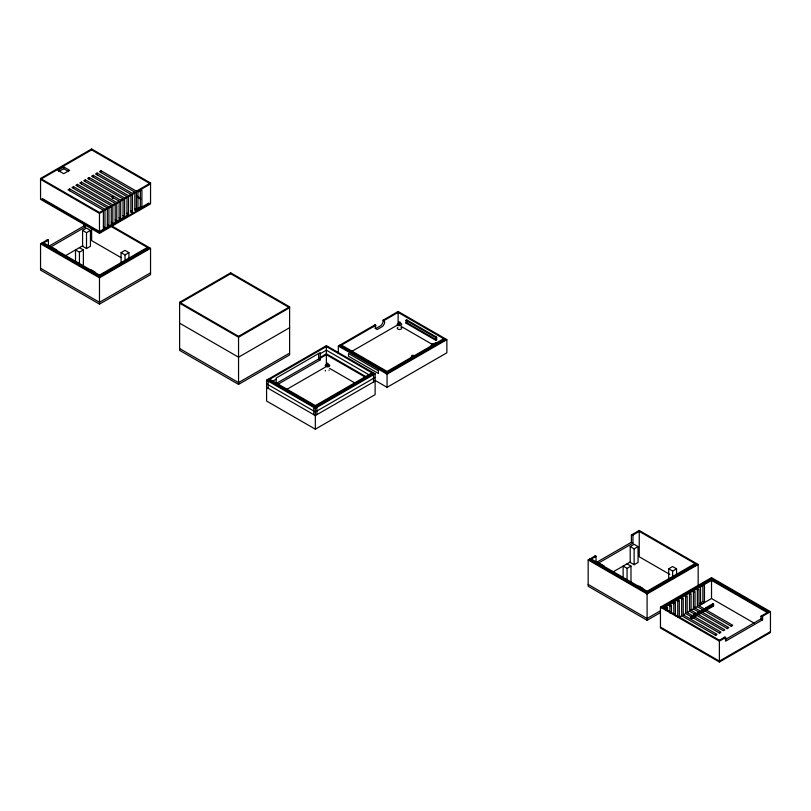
<?xml version="1.0" encoding="UTF-8"?>
<svg xmlns="http://www.w3.org/2000/svg" width="811" height="811" viewBox="0 0 811 811"><rect width="100%" height="100%" fill="white"/><g stroke="black" fill="none" stroke-linecap="round" stroke-linejoin="round"><path stroke-width="1.22" d="M445.29 339.627L387.07 373.242L339.9 346.013L339.9 345.101L387.07 372.33L445.29 338.724L445.29 339.627L398.12 312.397L383.836 320.639L383.522 319.919L384.302 320.365L384.637 322.393A1.663 0.963 -60 0 1 384.556 322.94A5.657 3.264 -60 0 1 384.353 323.599A1.663 0.963 -60 0 1 384.181 323.984L383.41 325.343A1.663 0.963 -60 0 1 383.035 325.88A5.464 3.153 -60 0 1 382.549 326.387A1.663 0.963 -60 0 1 382.224 326.62L377.835 329.154A1.663 0.963 -60 0 1 377.358 329.317A5.464 3.153 -60 0 1 376.892 329.337A1.663 0.963 -60 0 1 376.649 329.256L375.878 328.769A1.663 0.963 -60 0 1 375.635 328.475A5.657 3.264 -60 0 1 375.463 328.029A1.663 0.963 -60 0 1 375.422 327.715L375.757 325.312L374.966 324.856L374.652 325.941L373.871 325.485L373.851 326.803M436.247 343.499C435.558 341.593 433.307 344.401 435.902 343.783M40.55 178.471L91.623 148.981L150.542 183.002L150.542 203.865L99.479 233.355L40.55 199.334L40.55 178.471L99.479 212.492L103.402 210.221L103.402 228.601L104.974 227.698L104.974 209.309L69.624 188.902L68.053 189.804L103.402 210.221M136.4 192.075L150.542 183.915L91.623 149.893L40.55 179.373L99.479 213.394L103.402 211.124M63.724 166.904L57.834 170.3L63.724 173.706L69.624 170.3L63.724 166.904L63.724 168.718L68.641 171.547M58.818 171.547L63.724 168.718M73.548 186.631L71.976 187.544L107.336 207.951L107.336 226.34L108.907 225.428L108.907 207.048L73.548 186.631L73.548 188.446M77.481 184.361L75.91 185.273L111.259 205.68L111.259 224.069L112.83 223.167L112.83 204.777L77.481 184.361L77.481 186.175M81.404 182.1L79.833 183.002L115.192 203.419L115.192 221.798L116.764 220.896L116.764 202.507L81.404 182.1L81.404 183.915M85.337 179.829L83.766 180.731L119.116 201.148L119.116 219.538L120.687 218.625L120.687 200.236L85.337 179.829L85.337 181.644M89.261 177.558L87.689 178.471L123.049 198.877L123.049 217.267L124.62 216.355L124.62 197.975L89.261 177.558L89.261 179.373M93.194 175.288L91.623 176.2L126.972 196.617L126.972 214.996L128.543 214.094L128.543 195.704L93.194 175.288L93.194 177.102M97.117 173.027L95.546 173.929L130.906 194.346L130.906 212.725L132.477 211.823L132.477 193.434L97.117 173.027L97.117 174.841M101.051 170.756L99.479 171.658L134.829 192.075L134.829 210.465L136.4 209.552L136.4 191.173L101.051 170.756L101.051 172.571M111.259 225.64L150.542 248.328L150.542 274.635L99.479 304.115L40.55 270.093L40.55 243.787L47.626 239.701L48.407 240.157L48.407 245.997M42.121 243.787L99.479 276.906L148.971 248.328L148.971 247.416L99.479 275.993L42.121 242.884L42.121 243.787L48.407 240.157M104.974 209.309L107.336 207.951M108.907 207.048L111.259 205.68M112.83 204.777L115.192 203.419M116.764 202.507L119.116 201.148M120.687 200.236L123.049 198.877M124.62 197.975L126.972 196.617M128.543 195.704L130.906 194.346M132.477 193.434L134.829 192.075M136.4 191.173L150.542 183.002M104.974 210.221L107.336 208.863M108.907 207.951L111.259 206.592M112.83 205.68L115.192 204.321M116.764 203.419L119.116 202.051M120.687 201.148L123.049 199.79M124.62 198.877L126.972 197.519M128.543 196.617L130.906 195.248M132.477 194.346L134.829 192.988M49.005 246.159L83.766 226.097L85.337 227.009L85.337 224.667M50.576 247.071L85.337 227.009M82.58 230.405L86.513 228.134L90.437 230.405L90.437 246.28L86.513 248.551L82.58 246.28L82.58 230.405L86.513 232.676L90.437 230.405M137.383 208.609L140.972 206.673M141.905 207.819L137.971 210.079L137.971 192.217L141.905 189.946L141.905 207.819L140.333 206.906L140.333 190.23M65.478 255.708L82.904 245.642M75.514 262.125L75.514 249.91L79.437 252.18L83.371 249.91L83.371 265.785M121.082 263.626L121.082 252.637L125.016 250.366L128.939 252.637L128.939 258.739M121.082 252.637L125.016 254.897L128.939 252.637M43.693 245.297L43.693 242.884L99.479 275.091L147.399 247.416L147.399 249.839M40.55 243.787L99.479 277.808L150.542 248.328M150.542 272.82L99.479 302.3L40.55 268.279M179.616 302.3L230.689 272.82L289.608 306.842L289.608 354.924L238.546 384.404L179.616 350.382L179.616 302.3L238.546 336.322L289.608 306.842M230.689 273.723L179.616 303.213L238.546 337.234L289.608 307.744L230.689 273.723L230.689 272.82M289.608 327.705L238.546 357.195L179.616 323.173M289.608 353.109L238.546 382.589L179.616 348.568M266.586 380.166L326.377 345.648L375.118 373.79L375.118 394.653L315.327 429.181L266.586 401.039L266.586 380.166L315.327 408.308L375.118 373.79M268.157 380.166L326.377 346.561L373.547 373.79L373.547 372.888L315.327 406.493L268.157 379.264L268.157 380.166L315.327 407.406L373.547 373.79M268.948 380.623L268.157 381.079L268.157 388.337M327.168 347.007L327.948 346.561M271.888 381.646L276.206 379.153M320.203 353.748L326.377 350.19L369.806 375.26M338.329 353.19L338.329 346.013L374.966 324.856M375.077 328.343A1.663 0.963 -60 0 0 375.321 328.435A5.464 3.153 -60 0 0 375.787 328.404A1.663 0.963 -60 0 0 376.263 328.252L380.653 325.708A1.663 0.963 -60 0 0 380.977 325.475A5.464 3.153 -60 0 0 381.464 324.968A1.663 0.963 -60 0 0 381.839 324.441L382.61 323.072A1.663 0.963 -60 0 0 382.782 322.687A5.657 3.264 -60 0 0 382.985 322.038A1.663 0.963 -60 0 0 383.066 321.48L383.066 320.233L398.12 311.485L446.861 339.627L446.861 352.795L387.07 387.323L375.158 380.44M320.203 357.377L326.377 353.819L366.552 377.003M339.9 346.013L375.757 325.312M275.71 383.755L318.632 358.979L320.203 359.881L320.203 352.623L276.206 378.027L276.206 383.684M320.203 358.29L326.377 354.721L365.467 377.287M277.281 384.667L320.203 359.881M351.275 351.7L398.12 324.664L398.12 311.485M405.976 320.365L406.757 319.909L436.642 337.163L436.642 339.89L435.862 340.346L405.976 323.092L405.976 320.365L435.862 337.619L436.642 337.163M286.07 389.787L325.292 367.15M405.976 323.092L406.757 322.636L436.642 339.89M269.728 381.677L269.728 379.264L315.327 405.591L371.975 372.888L371.975 375.3M314.546 406.95L313.756 407.406L313.756 414.664M375.118 377.419L315.327 411.937L266.586 383.796M341.472 347.554L341.472 345.101L387.07 371.428L443.718 338.724L443.718 341.178M375.118 381.048L315.327 415.567L266.586 387.425M338.329 346.013L387.07 374.145L446.861 339.627M660.134 612.761L647.097 620.283L588.168 586.262L588.168 559.955L595.244 555.87L596.024 556.326L596.024 562.155M596.632 562.327L631.384 542.265L631.384 535.007L639.24 530.465L698.17 564.486L698.17 586.535M589.739 559.955L647.097 593.064L696.598 564.486L696.598 563.584L647.097 592.162L589.739 559.043L589.739 559.955L596.024 556.326M631.384 535.007L632.174 535.463L639.24 531.377L696.598 564.486M598.204 563.24L632.955 543.167L632.955 535.007L632.174 534.55L632.174 535.463M630.208 546.573L634.131 544.303L638.064 546.573L638.064 562.449L634.131 564.72L630.208 562.449L630.208 546.573L634.131 548.844L638.064 546.573M613.096 571.877L630.522 561.81M623.132 578.294L623.132 566.078L627.065 568.349L630.988 566.078L630.988 581.953M668.7 579.794L668.7 568.805L672.633 566.534L676.556 568.805L676.556 574.908M668.7 568.805L672.633 571.066L676.556 568.805M591.31 561.465L591.31 559.043L647.097 591.249L695.027 563.584L695.027 566.007M588.168 559.955L647.097 593.976L698.17 564.486M660.458 607.135L711.521 577.645L770.45 611.666L770.45 632.529L719.377 662.019L660.458 627.998L660.458 607.135L719.377 641.146L725.663 637.517L725.663 641.146L762.593 619.827L762.593 616.198L761.022 616.198L761.022 618.925L725.176 639.615M662.029 607.135L711.521 578.557L768.879 611.666L768.879 612.569L711.521 579.459L662.029 608.037L662.029 607.135L719.377 640.244L724.882 637.071L725.663 637.517M672.238 602.806L673.809 601.904L675.381 602.806L675.381 615.823M663.601 608.037L711.521 580.372L767.307 612.569M700.522 586.86L704.455 584.589L704.455 602.461L700.522 604.722L700.522 586.86L698.95 585.947M660.134 610.947L647.097 618.469L588.168 584.447M665.953 608.25L667.524 607.348L667.524 610.896M669.886 605.979L671.457 605.077L671.457 613.359M673.809 603.719L675.381 602.806M677.743 601.448L679.314 600.535L679.314 617.11L681.666 615.752L715.951 635.54M681.666 599.177L683.237 598.275L683.237 614.839L717.025 634.344L715.454 635.256M685.599 596.906L687.17 596.004L687.17 612.579L693.922 616.472L696.284 615.113L696.284 613.298L693.922 614.657L693.922 616.472M689.522 594.645L691.094 593.733L691.094 610.308L697.855 614.211L700.207 612.842L700.207 611.028L697.855 612.396L697.855 614.211M693.456 592.375L695.027 591.462L695.027 608.037L701.779 611.94L704.141 610.582L704.141 608.767L701.779 610.125L701.779 611.94M697.379 590.104L698.95 589.202L698.95 605.766L705.712 609.669L712.778 605.584L713.568 606.04L713.568 604.225L712.778 603.769L705.712 607.855L705.712 609.669M699.934 603.252L702.884 601.549L704.455 602.461M689.522 610.308L691.094 609.396M693.456 608.037L695.027 607.135M683.237 614.839L685.599 613.481L691.57 616.928L693.141 616.025L693.141 617.84L691.57 618.742L690.779 618.286L690.779 616.472L692.351 615.569L692.351 617.384L690.779 618.286M687.17 612.579L689.522 611.21L695.321 614.556M691.094 610.308L693.456 608.949L727.741 628.738M695.027 608.037L697.379 606.679L731.664 626.467M698.95 605.766L711.521 598.508L754.179 623.142M693.922 614.657L694.713 615.113L697.065 613.755L697.065 615.569L723.311 630.715L724.882 629.812L698.636 614.657L698.636 612.842L700.998 611.484L700.998 613.298L698.636 614.657M702.569 610.582L704.921 609.213L704.921 611.028L702.569 612.396L702.569 610.582L701.779 610.125M705.712 607.855L706.493 608.311L713.568 604.225M694.713 615.113L694.713 616.928L697.065 615.569M706.493 608.311L706.493 610.125L713.568 606.04M719.377 632.985L720.949 632.083L694.713 616.928M727.234 628.454L728.805 627.542L702.569 612.396M731.167 626.183L732.738 625.271L706.493 610.125M761.022 616.198L768.879 611.666M761.803 616.654L770.45 611.666M770.45 631.627L719.377 661.107L660.458 627.085M327.249 365.132C324.775 366.085 329.712 366.552 327.867 365.183M401.374 326.539L431.776 344.087M383.066 320.233L383.836 320.639M137.069 196.09L140.313 197.965M137.069 197.002L140.84 199.171M134.829 208.65L136.4 209.552M130.906 210.911L132.477 211.823M126.972 213.181L128.543 214.094M123.049 215.452L124.62 216.355M119.116 217.723L120.687 218.625M115.192 219.984L116.764 220.896M111.259 222.255L112.83 223.167M324.805 346.561L325.596 347.007M372.766 374.246L373.547 374.702L373.547 381.951M110.215 225.945L148.971 248.328M107.336 224.525L108.907 225.428M103.402 226.786L104.974 227.698M631.384 542.265L632.955 543.167M704.455 584.589L702.884 583.677L702.884 601.549M329.631 368.397L355.694 383.441M761.022 618.925L762.593 619.827M121.153 257.665L91.623 240.614L91.623 228.52M669.866 574.462L639.24 556.782L639.24 530.465M79.437 247.649L83.371 249.91M627.065 563.807L630.988 566.078M697.855 612.396L698.636 612.842M46.835 240.157L47.626 240.614L47.626 239.701M594.453 556.326L595.244 556.782L595.244 555.87M52.725 247.649L56.658 249.91M91.227 269.87L95.151 272.141M600.353 563.807L604.276 566.078M638.845 586.039L642.778 588.31M693.101 617.81L719.884 633.279M724.091 637.517L724.882 637.973L724.882 637.071M316.118 406.95L316.898 407.406L316.898 414.664M719.377 640.244L719.377 662.019M712.778 603.769L712.778 605.584M711.521 577.645L711.521 580.027M711.521 580.372L711.521 598.508M697.379 589.536L697.379 606.679M693.456 591.807L693.456 608.949M691.57 616.928L691.57 618.742M689.522 594.078L689.522 611.21M685.599 596.349L685.599 613.481M681.666 598.609L681.666 615.752M677.743 600.88L677.743 617.11M673.809 603.151L673.809 614.383M672.633 571.066L672.633 577.179M669.886 605.412L669.886 613.086M665.953 607.682L665.953 610.622M647.097 591.249L647.097 593.672M647.097 593.976L647.097 620.283M634.131 548.844L634.131 564.72M627.065 568.349L627.065 580.554M435.862 337.619L435.862 340.346M406.757 319.909L406.757 322.636M387.07 371.428L387.07 373.881M387.07 374.145L387.07 387.323M326.377 345.648L326.377 365.335M318.632 353.748L318.632 358.979M315.327 405.591L315.327 408.004M315.327 408.308L315.327 429.181M238.546 336.322L238.546 384.404M136.4 211.124L136.4 210.221L148.971 202.963L148.971 203.865L99.479 232.443L42.121 199.334L42.121 198.431L99.479 231.54L127.763 215.209L127.763 216.121M125.016 254.897L125.016 261.01M113.145 198.604L113.145 196.789L112.364 196.343L112.364 198.158M99.479 212.492L99.479 233.355M99.479 275.091L99.479 277.504M99.479 277.808L99.479 304.115M91.623 148.981L91.623 149.893M86.513 232.676L86.513 248.551M83.766 223.674L83.766 226.097M79.437 252.18L79.437 264.396M69.624 188.902L69.624 190.717M431.655 346.692A1.338 0.77 0 0 1 431.847 346.044M413.164 356.83A1.338 0.77 0 0 1 411.481 356.11A1.338 0.77 0 0 1 413.093 355.33A1.338 0.77 0 0 1 414.026 356.404M411.491 358.036A1.338 0.77 0 0 1 412.475 357.357M430.773 346.773A2.22 1.287 0 0 1 431.797 345.395M400.938 327.228A2.22 1.287 0 0 1 401.131 329.053A2.22 1.287 0 0 1 397.978 329.144A2.22 1.287 0 0 1 397.846 327.33M410.741 358.563A2.22 1.287 0 0 1 412.241 356.87M434.24 344.259A2.22 1.287 0 0 1 435.122 344.087M327.958 364.362A2.22 1.277 0 0 1 329.307 366.369A2.22 1.277 0 0 1 325.586 366.258A2.22 1.277 0 0 1 327.279 364.342M325.282 371.063A2.22 1.277 0 0 1 325.566 370.434M328.931 370.08A2.22 1.277 0 0 1 329.215 370.242M326.549 363.581C328.262 365.497 328.698 361.899 326.559 363.531M398.617 322.261C399.914 324.339 401.1 320.73 398.617 322.261M398.617 324.258C399.904 326.336 401.07 322.727 398.617 324.258M378.423 370.779L348.537 353.525L348.537 356.252L378.423 373.506L378.423 370.779M432.172 345.101A1.338 0.77 0 0 0 434.27 344.533A1.338 0.77 0 0 0 432.375 343.773A1.338 0.77 0 0 0 432.172 345.101M398.14 325.414A2.22 1.287 0 0 0 401.678 324.542A2.22 1.287 0 0 0 398.606 323.204A2.22 1.287 0 0 0 398.14 325.414"/></g></svg>
